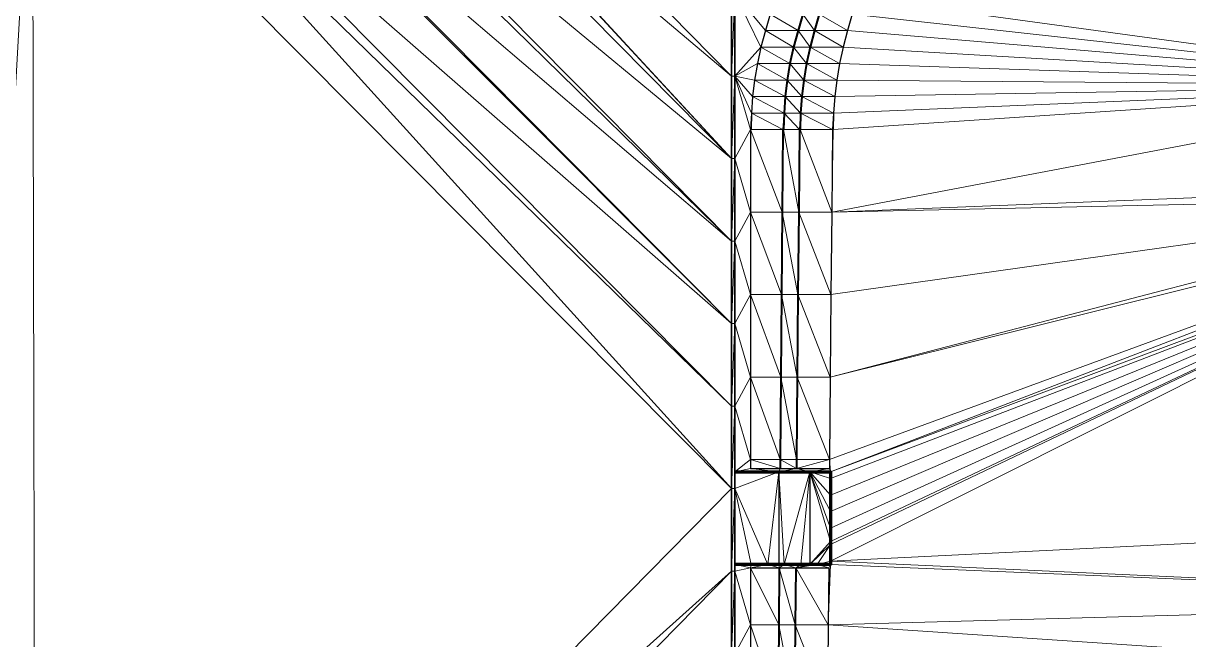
# Model space of a CAD drawing. Header units: metres. Extents: x 246428 to 246884, y 7418966 to 7419490.
# Drawn here: x 246721.1 to 246791.7, y 7419276.3 to 7419313.6 of the extents above; entities that cross this region are included whole.
import ezdxf

# ---------------------------------------------------------------- set-up
doc = ezdxf.new("R2010")
doc.units = ezdxf.units.M
doc.linetypes.add('blank name', pattern=[0])
doc.linetypes.add('HIDDEN', pattern=[9.525, 6.35, -3.175])
doc.layers.add('_12D_UNMAPPED', color=7, linetype='Continuous')
for name, color, linetype, lineweight in [('BATTER', 250, 'HIDDEN', 25), ('DRAINAGE_SWALE', 7, 'CHANNEL_DASHDOT_X4', 40), ('GRADELINES', 250, 'HIDDEN', 25), ('MISC_PATHS', 7, 'Continuous', 35)]:
    doc.layers.add(name, color=color, linetype=linetype, lineweight=lineweight)
for name, color, linetype, lineweight, true_color in [('KERB_BACK', 7, 'Continuous', 35, 0x5fd2ff), ('KERB_LINE', 7, 'Continuous', 18, 0xb9b9b9), ('KERB_TOP', 7, 'Continuous', 18, 0xb9b9b9)]:
    doc.layers.add(name, color=color, linetype=linetype, lineweight=lineweight, true_color=true_color)
doc.styles.get("Standard").update_dxf_attribs({"font": 'romans.shx', "width": 0.65})
doc.linetypes.add('CHANNEL_DASHDOT_X4', pattern='A,6,-1,1,-1,0.004,[">",Standard,S=4,R=0,X=0,Y=-1.7144],0.004,1,-1,6,-1,1,-1', length=20.008)

msp = doc.modelspace()

# ---------------------------------------------------------------- linework, layer by layer
at = {"layer": '_12D_UNMAPPED', "color": 6, "linetype": 'blank name', "lineweight": 200}
msp.add_polyline3d([(246764.167, 7419286.418, 34.771), (246769.967, 7419286.418, 34.835), (246769.967, 7419280.818, 34.808), (246764.167, 7419280.818, 34.731)], dxfattribs=at)
at = {"layer": '_12D_UNMAPPED', "color": 3, "linetype": 'blank name', "lineweight": 0}
for points in [[(246716.802, 7419242.57, 34.127), (246716.617, 7419328.055, 34.731), (246721.617, 7419328.055, 34.766)], [(246721.802, 7419242.57, 34.163), (246716.802, 7419242.57, 34.127), (246721.617, 7419328.055, 34.766)], [(246763.967, 7419285.405, 34.764), (246721.802, 7419242.57, 34.163), (246721.617, 7419328.055, 34.766)], [(246725.356, 7419328.055, 34.792), (246763.967, 7419285.405, 34.764), (246721.617, 7419328.055, 34.766)], [(246725.356, 7419328.055, 34.792), (246763.967, 7419290.405, 34.799), (246763.967, 7419285.405, 34.764)], [(246763.967, 7419290.405, 34.799), (246725.356, 7419328.055, 34.792), (246726.617, 7419328.055, 34.801)], [(246763.967, 7419295.405, 34.835), (246763.967, 7419290.405, 34.799), (246726.617, 7419328.055, 34.801)], [(246763.967, 7419295.405, 34.835), (246726.617, 7419328.055, 34.801), (246731.394, 7419328.055, 34.835)], [(246731.617, 7419328.055, 34.837), (246763.967, 7419295.405, 34.835), (246731.394, 7419328.055, 34.835)], [(246763.967, 7419300.405, 34.87), (246763.967, 7419295.405, 34.835), (246731.617, 7419328.055, 34.837)], [(246763.967, 7419300.405, 34.87), (246731.617, 7419328.055, 34.837), (246735.737, 7419328.055, 34.866)], [(246763.967, 7419300.405, 34.87), (246735.737, 7419328.055, 34.866), (246736.617, 7419328.055, 34.872)], [(246735.737, 7419328.055, 34.866), (246763.967, 7419300.405, 34.87), (246735.737, 7419328.055, 34.866)], [(246763.967, 7419305.405, 34.905), (246763.967, 7419300.405, 34.87), (246736.617, 7419328.055, 34.872)], [(246741.617, 7419328.055, 34.907), (246763.967, 7419305.405, 34.905), (246736.617, 7419328.055, 34.872)], [(246763.967, 7419305.405, 34.905), (246741.617, 7419328.055, 34.907), (246743.025, 7419328.055, 34.917)], [(246763.967, 7419305.405, 34.905), (246743.025, 7419328.055, 34.917), (246743.025, 7419328.055, 34.917)], [(246763.967, 7419305.405, 34.905), (246743.025, 7419328.055, 34.917), (246743.075, 7419328.055, 34.918)], [(246763.967, 7419305.405, 34.905), (246743.075, 7419328.055, 34.918), (246743.075, 7419328.055, 34.918)], [(246763.967, 7419310.405, 34.941), (246763.967, 7419305.405, 34.905), (246743.075, 7419328.055, 34.918)], [(246763.967, 7419310.405, 34.941), (246743.075, 7419328.055, 34.918), (246746.617, 7419328.055, 34.943)], [(246763.967, 7419315.405, 34.976), (246763.967, 7419310.405, 34.941), (246746.617, 7419328.055, 34.943)], [(246810.425, 7419309.821, 35.802), (246771.563, 7419315.162, 34.978), (246809.189, 7419316.522, 35.823)], [(246764.167, 7419310.405, 34.941), (246763.967, 7419310.405, 34.941), (246764.167, 7419315.405, 34.976)], [(246763.967, 7419310.405, 34.941), (246763.967, 7419315.405, 34.976), (246764.167, 7419315.405, 34.976)], [(246764.167, 7419315.405, 34.976), (246766.312, 7419314.162, 34.945), (246766.026, 7419313.162, 34.941)], [(246765.753, 7419312.162, 34.937), (246764.167, 7419315.405, 34.976), (246766.026, 7419313.162, 34.941)], [(246764.167, 7419310.405, 34.941), (246764.167, 7419315.405, 34.976), (246765.753, 7419312.162, 34.937)], [(246771.281, 7419314.162, 34.973), (246771.563, 7419315.162, 34.978), (246810.425, 7419309.821, 35.802)], [(246766.026, 7419313.162, 34.941), (246766.312, 7419314.162, 34.945), (246767.999, 7419313.162, 34.448)], [(246766.312, 7419314.162, 34.945), (246768.281, 7419314.162, 34.453), (246767.999, 7419313.162, 34.448)], [(246767.999, 7419313.162, 34.448), (246768.281, 7419314.162, 34.453), (246768.999, 7419313.162, 34.468)], [(246768.281, 7419314.162, 34.453), (246769.281, 7419314.162, 34.473), (246768.999, 7419313.162, 34.468)], [(246768.999, 7419313.162, 34.468), (246769.281, 7419314.162, 34.473), (246770.999, 7419313.162, 34.968)], [(246769.281, 7419314.162, 34.473), (246771.281, 7419314.162, 34.973), (246770.999, 7419313.162, 34.968)], [(246770.999, 7419313.162, 34.968), (246771.281, 7419314.162, 34.973), (246810.425, 7419309.821, 35.802)], [(246765.753, 7419312.162, 34.937), (246766.026, 7419313.162, 34.941), (246767.73, 7419312.162, 34.443)], [(246766.026, 7419313.162, 34.941), (246767.999, 7419313.162, 34.448), (246767.73, 7419312.162, 34.443)], [(246767.73, 7419312.162, 34.443), (246767.999, 7419313.162, 34.448), (246768.73, 7419312.162, 34.463)], [(246767.999, 7419313.162, 34.448), (246768.999, 7419313.162, 34.468), (246768.73, 7419312.162, 34.463)], [(246768.73, 7419312.162, 34.463), (246768.999, 7419313.162, 34.468), (246770.73, 7419312.162, 34.963)], [(246768.999, 7419313.162, 34.468), (246770.999, 7419313.162, 34.968), (246770.73, 7419312.162, 34.963)], [(246770.73, 7419312.162, 34.963), (246770.999, 7419313.162, 34.968), (246810.425, 7419309.821, 35.802)], [(246764.167, 7419310.405, 34.941), (246765.753, 7419312.162, 34.937), (246765.533, 7419311.162, 34.932)], [(246765.533, 7419311.162, 34.932), (246765.753, 7419312.162, 34.937), (246767.51, 7419311.162, 34.437)], [(246765.753, 7419312.162, 34.937), (246767.73, 7419312.162, 34.443), (246767.51, 7419311.162, 34.437)], [(246767.51, 7419311.162, 34.437), (246767.73, 7419312.162, 34.443), (246768.51, 7419311.162, 34.457)], [(246767.73, 7419312.162, 34.443), (246768.73, 7419312.162, 34.463), (246768.51, 7419311.162, 34.457)], [(246768.51, 7419311.162, 34.457), (246768.73, 7419312.162, 34.463), (246770.51, 7419311.162, 34.957)], [(246768.73, 7419312.162, 34.463), (246770.73, 7419312.162, 34.963), (246770.51, 7419311.162, 34.957)], [(246770.51, 7419311.162, 34.957), (246770.73, 7419312.162, 34.963), (246810.425, 7419309.821, 35.802)], [(246764.167, 7419310.405, 34.941), (246765.533, 7419311.162, 34.932), (246765.365, 7419310.162, 34.926)], [(246765.365, 7419310.162, 34.926), (246765.533, 7419311.162, 34.932), (246767.341, 7419310.162, 34.432)], [(246765.533, 7419311.162, 34.932), (246767.51, 7419311.162, 34.437), (246767.341, 7419310.162, 34.432)], [(246767.341, 7419310.162, 34.432), (246767.51, 7419311.162, 34.437), (246768.341, 7419310.162, 34.452)], [(246767.51, 7419311.162, 34.437), (246768.51, 7419311.162, 34.457), (246768.341, 7419310.162, 34.452)], [(246768.341, 7419310.162, 34.452), (246768.51, 7419311.162, 34.457), (246770.341, 7419310.162, 34.952)], [(246768.51, 7419311.162, 34.457), (246770.51, 7419311.162, 34.957), (246770.341, 7419310.162, 34.952)], [(246770.341, 7419310.162, 34.952), (246770.51, 7419311.162, 34.957), (246810.425, 7419309.821, 35.802)], [(246764.167, 7419305.405, 34.905), (246763.967, 7419305.405, 34.905), (246764.167, 7419310.405, 34.941)], [(246764.167, 7419310.405, 34.941), (246763.967, 7419305.405, 34.905), (246763.967, 7419310.405, 34.941)], [(246764.167, 7419305.405, 34.905), (246764.167, 7419310.405, 34.941), (246765.117, 7419307.162, 34.908)], [(246764.167, 7419310.405, 34.941), (246765.184, 7419308.162, 34.914), (246765.117, 7419307.162, 34.908)], [(246765.249, 7419309.162, 34.921), (246765.184, 7419308.162, 34.914), (246764.167, 7419310.405, 34.941)], [(246765.249, 7419309.162, 34.921), (246764.167, 7419310.405, 34.941), (246765.365, 7419310.162, 34.926)], [(246767.222, 7419309.162, 34.427), (246765.249, 7419309.162, 34.921), (246765.365, 7419310.162, 34.926)], [(246767.222, 7419309.162, 34.427), (246765.365, 7419310.162, 34.926), (246767.341, 7419310.162, 34.432)], [(246768.222, 7419309.162, 34.447), (246767.222, 7419309.162, 34.427), (246767.341, 7419310.162, 34.432)], [(246768.222, 7419309.162, 34.447), (246767.341, 7419310.162, 34.432), (246768.341, 7419310.162, 34.452)], [(246770.222, 7419309.162, 34.947), (246768.222, 7419309.162, 34.447), (246768.341, 7419310.162, 34.452)], [(246770.222, 7419309.162, 34.947), (246768.341, 7419310.162, 34.452), (246770.341, 7419310.162, 34.952)], [(246811.658, 7419303.805, 35.785), (246770.037, 7419302.162, 34.912), (246810.425, 7419309.821, 35.802)], [(246770.037, 7419302.162, 34.912), (246770.127, 7419307.162, 34.937), (246810.425, 7419309.821, 35.802)], [(246770.127, 7419307.162, 34.937), (246770.15, 7419308.162, 34.942), (246810.425, 7419309.821, 35.802)], [(246770.15, 7419308.162, 34.942), (246770.222, 7419309.162, 34.947), (246810.425, 7419309.821, 35.802)], [(246770.222, 7419309.162, 34.947), (246770.341, 7419310.162, 34.952), (246810.425, 7419309.821, 35.802)], [(246765.184, 7419308.162, 34.914), (246765.249, 7419309.162, 34.921), (246767.15, 7419308.162, 34.422)], [(246765.249, 7419309.162, 34.921), (246767.222, 7419309.162, 34.427), (246767.15, 7419308.162, 34.422)], [(246767.15, 7419308.162, 34.422), (246767.222, 7419309.162, 34.427), (246768.15, 7419308.162, 34.442)], [(246767.222, 7419309.162, 34.427), (246768.222, 7419309.162, 34.447), (246768.15, 7419308.162, 34.442)], [(246768.15, 7419308.162, 34.442), (246768.222, 7419309.162, 34.447), (246770.15, 7419308.162, 34.942)], [(246768.222, 7419309.162, 34.447), (246770.222, 7419309.162, 34.947), (246770.15, 7419308.162, 34.942)], [(246765.184, 7419308.162, 34.914), (246765.167, 7419307.162, 34.907), (246765.117, 7419307.162, 34.908)], [(246765.167, 7419307.162, 34.907), (246765.184, 7419308.162, 34.914), (246767.078, 7419307.162, 34.417)], [(246765.184, 7419308.162, 34.914), (246767.15, 7419308.162, 34.422), (246767.078, 7419307.162, 34.417)], [(246767.15, 7419308.162, 34.422), (246767.127, 7419307.162, 34.417), (246767.078, 7419307.162, 34.417)], [(246767.127, 7419307.162, 34.417), (246767.15, 7419308.162, 34.422), (246768.078, 7419307.162, 34.437)], [(246767.15, 7419308.162, 34.422), (246768.15, 7419308.162, 34.442), (246768.078, 7419307.162, 34.437)], [(246768.15, 7419308.162, 34.442), (246768.127, 7419307.162, 34.437), (246768.078, 7419307.162, 34.437)], [(246768.127, 7419307.162, 34.437), (246768.15, 7419308.162, 34.442), (246770.078, 7419307.162, 34.937)], [(246768.15, 7419308.162, 34.442), (246770.15, 7419308.162, 34.942), (246770.078, 7419307.162, 34.937)], [(246770.15, 7419308.162, 34.942), (246770.127, 7419307.162, 34.937), (246770.078, 7419307.162, 34.937)], [(246765.117, 7419302.162, 34.872), (246764.167, 7419305.405, 34.905), (246765.117, 7419307.162, 34.908)], [(246765.117, 7419302.162, 34.872), (246765.117, 7419307.162, 34.908), (246767.037, 7419302.162, 34.392)], [(246767.037, 7419302.162, 34.392), (246765.117, 7419307.162, 34.908), (246767.078, 7419307.162, 34.417)], [(246765.167, 7419307.162, 34.907), (246767.078, 7419307.162, 34.417), (246765.117, 7419307.162, 34.908)], [(246767.078, 7419307.162, 34.417), (246767.127, 7419307.162, 34.417), (246767.037, 7419302.162, 34.392)], [(246767.037, 7419302.162, 34.392), (246767.127, 7419307.162, 34.417), (246768.037, 7419302.162, 34.412)], [(246767.127, 7419307.162, 34.417), (246768.078, 7419307.162, 34.437), (246768.037, 7419302.162, 34.412)], [(246768.078, 7419307.162, 34.437), (246768.127, 7419307.162, 34.437), (246768.037, 7419302.162, 34.412)], [(246768.037, 7419302.162, 34.412), (246768.127, 7419307.162, 34.437), (246770.037, 7419302.162, 34.912)], [(246768.127, 7419307.162, 34.437), (246770.078, 7419307.162, 34.937), (246770.037, 7419302.162, 34.912)], [(246770.078, 7419307.162, 34.937), (246770.127, 7419307.162, 34.937), (246770.037, 7419302.162, 34.912)], [(246764.167, 7419300.405, 34.87), (246763.967, 7419300.405, 34.87), (246764.167, 7419305.405, 34.905)], [(246763.967, 7419300.405, 34.87), (246763.967, 7419305.405, 34.905), (246764.167, 7419305.405, 34.905)], [(246764.167, 7419300.405, 34.87), (246764.167, 7419305.405, 34.905), (246765.117, 7419302.162, 34.872)], [(246770.037, 7419302.162, 34.912), (246811.658, 7419303.805, 35.785), (246811.768, 7419303.067, 35.782)], [(246769.954, 7419292.162, 34.862), (246769.995, 7419297.162, 34.887), (246811.768, 7419303.067, 35.782)], [(246769.954, 7419292.162, 34.862), (246811.768, 7419303.067, 35.782), (246811.99, 7419302.621, 35.782)], [(246769.995, 7419297.162, 34.887), (246770.037, 7419302.162, 34.912), (246811.768, 7419303.067, 35.782)], [(246765.117, 7419297.162, 34.837), (246764.167, 7419300.405, 34.87), (246765.117, 7419302.162, 34.872)], [(246766.995, 7419297.162, 34.367), (246765.117, 7419302.162, 34.872), (246767.037, 7419302.162, 34.392)], [(246765.117, 7419297.162, 34.837), (246765.117, 7419302.162, 34.872), (246766.995, 7419297.162, 34.367)], [(246766.995, 7419297.162, 34.367), (246767.037, 7419302.162, 34.392), (246767.995, 7419297.162, 34.387)], [(246767.037, 7419302.162, 34.392), (246768.037, 7419302.162, 34.412), (246767.995, 7419297.162, 34.387)], [(246767.995, 7419297.162, 34.387), (246768.037, 7419302.162, 34.412), (246769.995, 7419297.162, 34.887)], [(246768.037, 7419302.162, 34.412), (246770.037, 7419302.162, 34.912), (246769.995, 7419297.162, 34.887)], [(246769.967, 7419286.418, 34.835), (246769.913, 7419287.162, 34.837), (246811.99, 7419302.621, 35.782)], [(246769.913, 7419287.162, 34.837), (246769.954, 7419292.162, 34.862), (246811.99, 7419302.621, 35.782)], [(246769.967, 7419286.418, 34.835), (246811.99, 7419302.621, 35.782), (246812.315, 7419302.243, 35.783)], [(246822.627, 7419283.614, 35.793), (246769.967, 7419281.018, 34.809), (246812.315, 7419302.243, 35.783)], [(246769.967, 7419286.018, 34.833), (246769.967, 7419286.418, 34.835), (246812.315, 7419302.243, 35.783)], [(246769.967, 7419283.018, 34.818), (246769.967, 7419284.018, 34.823), (246812.315, 7419302.243, 35.783)], [(246769.967, 7419281.018, 34.809), (246769.967, 7419282.018, 34.813), (246812.315, 7419302.243, 35.783)], [(246769.967, 7419282.018, 34.813), (246769.967, 7419282.207, 34.814), (246812.315, 7419302.243, 35.783)], [(246769.967, 7419285.018, 34.828), (246769.967, 7419286.018, 34.833), (246812.315, 7419302.243, 35.783)], [(246769.967, 7419284.018, 34.823), (246769.967, 7419285.018, 34.828), (246812.315, 7419302.243, 35.783)], [(246769.967, 7419282.207, 34.814), (246769.967, 7419283.018, 34.818), (246812.315, 7419302.243, 35.783)], [(246764.167, 7419295.405, 34.835), (246763.967, 7419295.405, 34.835), (246764.167, 7419300.405, 34.87)], [(246763.967, 7419295.405, 34.835), (246763.967, 7419300.405, 34.87), (246764.167, 7419300.405, 34.87)], [(246764.167, 7419295.405, 34.835), (246764.167, 7419300.405, 34.87), (246765.117, 7419297.162, 34.837)], [(246765.117, 7419297.162, 34.837), (246765.117, 7419292.162, 34.802), (246764.167, 7419295.405, 34.835)], [(246766.954, 7419292.162, 34.342), (246765.117, 7419292.162, 34.802), (246765.117, 7419297.162, 34.837)], [(246766.954, 7419292.162, 34.342), (246765.117, 7419297.162, 34.837), (246766.995, 7419297.162, 34.367)], [(246767.954, 7419292.162, 34.362), (246766.954, 7419292.162, 34.342), (246766.995, 7419297.162, 34.367)], [(246767.954, 7419292.162, 34.362), (246766.995, 7419297.162, 34.367), (246767.995, 7419297.162, 34.387)], [(246769.954, 7419292.162, 34.862), (246767.954, 7419292.162, 34.362), (246767.995, 7419297.162, 34.387)], [(246769.954, 7419292.162, 34.862), (246767.995, 7419297.162, 34.387), (246769.995, 7419297.162, 34.887)], [(246764.167, 7419290.405, 34.799), (246763.967, 7419290.405, 34.799), (246764.167, 7419295.405, 34.835)], [(246764.167, 7419295.405, 34.835), (246763.967, 7419290.405, 34.799), (246763.967, 7419295.405, 34.835)], [(246765.117, 7419292.162, 34.802), (246764.167, 7419290.405, 34.799), (246764.167, 7419295.405, 34.835)], [(246765.117, 7419287.162, 34.766), (246764.167, 7419290.405, 34.799), (246765.117, 7419292.162, 34.802)], [(246766.913, 7419287.162, 34.317), (246765.117, 7419292.162, 34.802), (246766.954, 7419292.162, 34.342)], [(246765.117, 7419287.162, 34.766), (246765.117, 7419292.162, 34.802), (246766.913, 7419287.162, 34.317)], [(246766.913, 7419287.162, 34.317), (246766.954, 7419292.162, 34.342), (246767.913, 7419287.162, 34.337)], [(246766.954, 7419292.162, 34.342), (246767.954, 7419292.162, 34.362), (246767.913, 7419287.162, 34.337)], [(246767.913, 7419287.162, 34.337), (246767.954, 7419292.162, 34.362), (246769.913, 7419287.162, 34.837)], [(246767.954, 7419292.162, 34.362), (246769.954, 7419292.162, 34.862), (246769.913, 7419287.162, 34.837)], [(246763.967, 7419285.405, 34.764), (246763.967, 7419290.405, 34.799), (246764.167, 7419290.405, 34.799)], [(246764.167, 7419285.405, 34.764), (246763.967, 7419285.405, 34.764), (246764.167, 7419290.405, 34.799)], [(246764.167, 7419286.418, 34.771), (246764.167, 7419290.405, 34.799), (246765.117, 7419287.162, 34.766)], [(246764.167, 7419285.405, 34.764), (246764.167, 7419290.405, 34.799), (246764.167, 7419286.418, 34.771)], [(246765.117, 7419287.162, 34.766), (246765.117, 7419286.618, 34.762), (246764.167, 7419286.418, 34.771)], [(246765.117, 7419286.618, 34.762), (246765.117, 7419287.162, 34.766), (246766.908, 7419286.618, 34.315)], [(246765.117, 7419287.162, 34.766), (246766.913, 7419287.162, 34.317), (246766.908, 7419286.618, 34.315)], [(246766.908, 7419286.618, 34.315), (246766.913, 7419287.162, 34.317), (246767.908, 7419286.618, 34.335)], [(246766.913, 7419287.162, 34.317), (246767.913, 7419287.162, 34.337), (246767.908, 7419286.618, 34.335)], [(246769.908, 7419286.618, 34.835), (246767.908, 7419286.618, 34.335), (246769.913, 7419287.162, 34.837)], [(246767.908, 7419286.618, 34.335), (246767.913, 7419287.162, 34.337), (246769.913, 7419287.162, 34.837)], [(246769.908, 7419286.618, 34.835), (246769.913, 7419287.162, 34.837), (246769.967, 7419286.418, 34.835)], [(246765.117, 7419286.618, 34.762), (246766.839, 7419286.418, 34.8), (246764.167, 7419286.418, 34.771)], [(246765.117, 7419286.618, 34.762), (246766.908, 7419286.618, 34.315), (246766.839, 7419286.418, 34.8)], [(246766.908, 7419286.618, 34.315), (246767.908, 7419286.618, 34.335), (246766.839, 7419286.418, 34.8)], [(246766.839, 7419286.418, 34.8), (246767.908, 7419286.618, 34.335), (246768.704, 7419286.418, 34.821)], [(246768.704, 7419286.418, 34.821), (246767.908, 7419286.618, 34.335), (246769.908, 7419286.618, 34.835)], [(246768.704, 7419286.418, 34.821), (246769.908, 7419286.618, 34.835), (246769.967, 7419286.418, 34.835)], [(246764.167, 7419285.405, 34.764), (246764.167, 7419286.418, 34.771), (246766.839, 7419286.418, 34.8)], [(246764.167, 7419285.405, 34.764), (246766.839, 7419286.418, 34.8), (246766.167, 7419280.818, 34.758)], [(246766.167, 7419280.818, 34.758), (246766.839, 7419286.418, 34.8), (246766.839, 7419280.818, 34.767)], [(246766.839, 7419280.818, 34.767), (246766.839, 7419286.418, 34.8), (246767.167, 7419280.818, 34.771)], [(246767.167, 7419280.818, 34.771), (246766.839, 7419286.418, 34.8), (246768.704, 7419286.418, 34.821)], [(246768.167, 7419280.818, 34.784), (246767.167, 7419280.818, 34.771), (246768.704, 7419286.418, 34.821)], [(246768.704, 7419280.818, 34.791), (246768.167, 7419280.818, 34.784), (246768.704, 7419286.418, 34.821)], [(246768.704, 7419286.418, 34.821), (246769.967, 7419286.418, 34.835), (246769.967, 7419286.018, 34.833)], [(246769.967, 7419282.207, 34.814), (246768.704, 7419280.818, 34.791), (246768.704, 7419286.418, 34.821)], [(246769.967, 7419283.018, 34.818), (246769.967, 7419282.207, 34.814), (246768.704, 7419286.418, 34.821)], [(246769.967, 7419283.018, 34.818), (246768.704, 7419286.418, 34.821), (246769.967, 7419284.018, 34.823)], [(246769.967, 7419284.018, 34.823), (246768.704, 7419286.418, 34.821), (246769.967, 7419285.018, 34.828)], [(246769.967, 7419285.018, 34.828), (246768.704, 7419286.418, 34.821), (246769.967, 7419286.018, 34.833)], [(246721.802, 7419242.57, 34.163), (246763.967, 7419285.405, 34.764), (246763.967, 7419280.405, 34.729)], [(246764.167, 7419280.405, 34.729), (246763.967, 7419280.405, 34.729), (246764.167, 7419285.405, 34.764)], [(246763.967, 7419280.405, 34.729), (246763.967, 7419285.405, 34.764), (246764.167, 7419285.405, 34.764)], [(246764.167, 7419280.405, 34.729), (246764.167, 7419285.405, 34.764), (246764.167, 7419280.818, 34.731)], [(246764.167, 7419280.818, 34.731), (246764.167, 7419285.405, 34.764), (246765.167, 7419280.818, 34.745)], [(246765.167, 7419280.818, 34.745), (246764.167, 7419285.405, 34.764), (246766.167, 7419280.818, 34.758)], [(246769.967, 7419281.018, 34.809), (246822.627, 7419283.614, 35.793), (246822.627, 7419278.614, 35.768)], [(246769.967, 7419282.018, 34.813), (246768.704, 7419280.818, 34.791), (246769.967, 7419282.207, 34.814)], [(246769.167, 7419280.818, 34.797), (246768.704, 7419280.818, 34.791), (246769.967, 7419282.018, 34.813)], [(246769.967, 7419281.018, 34.809), (246769.167, 7419280.818, 34.797), (246769.967, 7419282.018, 34.813)], [(246765.117, 7419280.618, 34.72), (246764.167, 7419280.818, 34.731), (246765.167, 7419280.818, 34.745)], [(246765.117, 7419280.618, 34.72), (246764.167, 7419280.405, 34.729), (246764.167, 7419280.818, 34.731)], [(246766.858, 7419280.618, 34.285), (246765.117, 7419280.618, 34.72), (246766.167, 7419280.818, 34.758)], [(246765.117, 7419280.618, 34.72), (246765.167, 7419280.818, 34.745), (246766.167, 7419280.818, 34.758)], [(246766.858, 7419280.618, 34.285), (246766.167, 7419280.818, 34.758), (246766.839, 7419280.818, 34.767)], [(246766.858, 7419280.618, 34.285), (246766.839, 7419280.818, 34.767), (246767.167, 7419280.818, 34.771)], [(246767.858, 7419280.618, 34.305), (246766.858, 7419280.618, 34.285), (246767.167, 7419280.818, 34.771)], [(246767.858, 7419280.618, 34.305), (246767.167, 7419280.818, 34.771), (246768.167, 7419280.818, 34.784)], [(246769.167, 7419280.818, 34.797), (246767.858, 7419280.618, 34.305), (246768.704, 7419280.818, 34.791)], [(246767.858, 7419280.618, 34.305), (246768.167, 7419280.818, 34.784), (246768.704, 7419280.818, 34.791)], [(246769.858, 7419280.618, 34.805), (246767.858, 7419280.618, 34.305), (246769.167, 7419280.818, 34.797)], [(246769.967, 7419280.818, 34.808), (246769.167, 7419280.818, 34.797), (246769.967, 7419281.018, 34.809)], [(246769.858, 7419280.618, 34.805), (246769.167, 7419280.818, 34.797), (246769.967, 7419280.818, 34.808)], [(246769.83, 7419277.162, 34.787), (246769.967, 7419280.818, 34.808), (246822.627, 7419278.614, 35.768)], [(246769.83, 7419277.162, 34.787), (246769.858, 7419280.618, 34.805), (246769.967, 7419280.818, 34.808)], [(246769.967, 7419280.818, 34.808), (246769.967, 7419281.018, 34.809), (246822.627, 7419278.614, 35.768)], [(246726.802, 7419242.57, 34.198), (246721.802, 7419242.57, 34.163), (246763.967, 7419280.405, 34.729)], [(246763.967, 7419275.405, 34.693), (246726.802, 7419242.57, 34.198), (246763.967, 7419280.405, 34.729)], [(246764.167, 7419275.405, 34.693), (246763.967, 7419275.405, 34.693), (246764.167, 7419280.405, 34.729)], [(246763.967, 7419275.405, 34.693), (246763.967, 7419280.405, 34.729), (246764.167, 7419280.405, 34.729)], [(246764.167, 7419280.405, 34.729), (246765.117, 7419280.618, 34.72), (246765.117, 7419277.162, 34.696)], [(246764.167, 7419275.405, 34.693), (246764.167, 7419280.405, 34.729), (246765.117, 7419277.162, 34.696)], [(246765.117, 7419277.162, 34.696), (246765.117, 7419280.618, 34.72), (246766.83, 7419277.162, 34.267)], [(246765.117, 7419280.618, 34.72), (246766.858, 7419280.618, 34.285), (246766.83, 7419277.162, 34.267)], [(246766.83, 7419277.162, 34.267), (246766.858, 7419280.618, 34.285), (246767.83, 7419277.162, 34.287)], [(246766.858, 7419280.618, 34.285), (246767.858, 7419280.618, 34.305), (246767.83, 7419277.162, 34.287)], [(246769.83, 7419277.162, 34.787), (246767.83, 7419277.162, 34.287), (246767.858, 7419280.618, 34.305)], [(246769.83, 7419277.162, 34.787), (246767.858, 7419280.618, 34.305), (246769.858, 7419280.618, 34.805)], [(246822.627, 7419273.614, 35.743), (246769.83, 7419277.162, 34.787), (246822.627, 7419278.614, 35.768)], [(246765.117, 7419272.162, 34.66), (246764.167, 7419275.405, 34.693), (246765.117, 7419277.162, 34.696)], [(246766.788, 7419272.162, 34.242), (246765.117, 7419272.162, 34.66), (246765.117, 7419277.162, 34.696)], [(246766.788, 7419272.162, 34.242), (246765.117, 7419277.162, 34.696), (246766.83, 7419277.162, 34.267)], [(246767.788, 7419272.162, 34.262), (246766.788, 7419272.162, 34.242), (246766.83, 7419277.162, 34.267)], [(246767.788, 7419272.162, 34.262), (246766.83, 7419277.162, 34.267), (246767.83, 7419277.162, 34.287)], [(246769.788, 7419272.162, 34.762), (246767.788, 7419272.162, 34.262), (246767.83, 7419277.162, 34.287)], [(246769.788, 7419272.162, 34.762), (246767.83, 7419277.162, 34.287), (246769.83, 7419277.162, 34.787)], [(246822.627, 7419273.614, 35.743), (246769.788, 7419272.162, 34.762), (246769.83, 7419277.162, 34.787)]]:
    msp.add_3dface(points, dxfattribs=at)
at = {"layer": 'BATTER'}
for points in [[(246766.312, 7419314.162, 34.945), (246766.026, 7419313.162, 34.941), (246765.753, 7419312.162, 34.937), (246765.533, 7419311.162, 34.932), (246765.365, 7419310.162, 34.926), (246765.249, 7419309.162, 34.921), (246765.184, 7419308.162, 34.914), (246765.167, 7419307.162, 34.907), (246765.117, 7419307.162, 34.908), (246765.117, 7419302.162, 34.872), (246765.117, 7419297.162, 34.837), (246765.117, 7419292.162, 34.802), (246765.117, 7419287.162, 34.766), (246765.117, 7419286.618, 34.762)], [(246771.281, 7419314.162, 34.973), (246770.999, 7419313.162, 34.968), (246770.73, 7419312.162, 34.963), (246770.51, 7419311.162, 34.957), (246770.341, 7419310.162, 34.952), (246770.222, 7419309.162, 34.947), (246770.15, 7419308.162, 34.942), (246770.127, 7419307.162, 34.937), (246770.078, 7419307.162, 34.937), (246770.037, 7419302.162, 34.912), (246769.995, 7419297.162, 34.887), (246769.954, 7419292.162, 34.862), (246769.913, 7419287.162, 34.837), (246769.908, 7419286.618, 34.835)], [(246765.117, 7419280.618, 34.72), (246765.117, 7419277.162, 34.696), (246765.117, 7419272.162, 34.66), (246765.117, 7419267.162, 34.625), (246765.117, 7419262.162, 34.59), (246765.117, 7419257.162, 34.554), (246765.117, 7419252.162, 34.519), (246765.117, 7419247.162, 34.483), (246765.117, 7419245.373, 34.471), (246765.117, 7419245.373, 34.471), (246765.117, 7419242.57, 34.451), (246765.117, 7419242.577, 34.451), (246765.12, 7419242.168, 34.446), (246765.153, 7419237.168, 34.385), (246765.154, 7419236.902, 34.381)], [(246769.858, 7419280.618, 34.805), (246769.83, 7419277.162, 34.787), (246769.788, 7419272.162, 34.762), (246769.747, 7419267.162, 34.737), (246769.706, 7419262.162, 34.712), (246769.664, 7419257.162, 34.687), (246769.623, 7419252.162, 34.662), (246769.581, 7419247.162, 34.637), (246769.567, 7419245.373, 34.628)]]:
    msp.add_polyline3d(points, dxfattribs=at)
at = {"layer": 'DRAINAGE_SWALE'}
for points in [[(246768.281, 7419314.162, 34.453), (246767.999, 7419313.162, 34.448), (246767.73, 7419312.162, 34.443), (246767.51, 7419311.162, 34.437), (246767.341, 7419310.162, 34.432), (246767.222, 7419309.162, 34.427), (246767.15, 7419308.162, 34.422), (246767.127, 7419307.162, 34.417), (246767.078, 7419307.162, 34.417), (246767.037, 7419302.162, 34.392), (246766.995, 7419297.162, 34.367), (246766.954, 7419292.162, 34.342), (246766.913, 7419287.162, 34.317), (246766.908, 7419286.618, 34.315)], [(246769.281, 7419314.162, 34.473), (246768.999, 7419313.162, 34.468), (246768.73, 7419312.162, 34.463), (246768.51, 7419311.162, 34.457), (246768.341, 7419310.162, 34.452), (246768.222, 7419309.162, 34.447), (246768.15, 7419308.162, 34.442), (246768.127, 7419307.162, 34.437), (246768.078, 7419307.162, 34.437), (246768.037, 7419302.162, 34.412), (246767.995, 7419297.162, 34.387), (246767.954, 7419292.162, 34.362), (246767.913, 7419287.162, 34.337), (246767.908, 7419286.618, 34.335)], [(246766.858, 7419280.618, 34.285), (246766.83, 7419277.162, 34.267), (246766.788, 7419272.162, 34.242), (246766.747, 7419267.162, 34.217), (246766.706, 7419262.162, 34.192), (246766.664, 7419257.162, 34.167), (246766.623, 7419252.162, 34.142), (246766.581, 7419247.162, 34.117), (246766.567, 7419245.373, 34.108), (246766.567, 7419245.373, 34.108), (246766.543, 7419242.57, 34.094), (246766.543, 7419242.586, 34.094), (246766.534, 7419242.178, 34.092), (246766.422, 7419237.177, 34.067), (246766.416, 7419236.91, 34.066)], [(246767.858, 7419280.618, 34.305), (246767.83, 7419277.162, 34.287), (246767.788, 7419272.162, 34.262), (246767.747, 7419267.162, 34.237), (246767.706, 7419262.162, 34.212), (246767.664, 7419257.162, 34.187), (246767.623, 7419252.162, 34.162), (246767.581, 7419247.162, 34.137), (246767.567, 7419245.373, 34.128), (246767.567, 7419245.373, 34.128), (246767.543, 7419242.57, 34.114), (246767.543, 7419242.593, 34.114), (246767.534, 7419242.184, 34.112), (246767.422, 7419237.183, 34.087), (246767.416, 7419236.917, 34.086)]]:
    msp.add_polyline3d(points, dxfattribs=at)
at = {"layer": 'GRADELINES'}
for points in [[(246765.117, 7419286.618, 34.762), (246766.908, 7419286.618, 34.315), (246767.908, 7419286.618, 34.335), (246769.908, 7419286.618, 34.835)], [(246764.167, 7419286.418, 34.771), (246766.839, 7419286.418, 34.865), (246766.839, 7419286.418, 34.865), (246768.704, 7419286.418, 34.865), (246768.704, 7419286.418, 34.865), (246769.967, 7419286.418, 34.835)], [(246764.167, 7419280.818, 34.731), (246765.167, 7419280.818, 34.781), (246766.167, 7419280.818, 34.831), (246766.839, 7419280.818, 34.865), (246766.839, 7419280.818, 34.865), (246767.167, 7419280.818, 34.865), (246768.167, 7419280.818, 34.865), (246768.704, 7419280.818, 34.865), (246768.704, 7419280.818, 34.865), (246769.167, 7419280.818, 34.844), (246769.967, 7419280.818, 34.808), (246769.967, 7419280.818, 34.808), (246769.967, 7419280.818, 34.808), (246769.967, 7419281.018, 34.809), (246769.967, 7419282.018, 34.814), (246769.967, 7419282.207, 34.815), (246769.967, 7419282.207, 34.815), (246769.967, 7419283.018, 34.818), (246769.967, 7419284.018, 34.823), (246769.967, 7419285.018, 34.828), (246769.967, 7419286.018, 34.833), (246769.967, 7419286.418, 34.835)], [(246766.839, 7419286.418, 34.865), (246766.839, 7419280.818, 34.865)], [(246768.704, 7419286.418, 34.865), (246768.704, 7419280.818, 34.865)], [(246765.117, 7419280.618, 34.72), (246766.858, 7419280.618, 34.285), (246767.858, 7419280.618, 34.305), (246769.858, 7419280.618, 34.805)]]:
    msp.add_polyline3d(points, dxfattribs=at)
at = {"layer": 'KERB_BACK'}
msp.add_polyline3d([(246764.167, 7419315.405, 34.976), (246764.167, 7419310.405, 34.941), (246764.167, 7419305.405, 34.905), (246764.167, 7419300.405, 34.87), (246764.167, 7419295.405, 34.835), (246764.167, 7419290.405, 34.799), (246764.167, 7419285.405, 34.764), (246764.167, 7419280.405, 34.729), (246764.167, 7419275.405, 34.693)], dxfattribs=at)
at = {"layer": 'KERB_LINE'}
msp.add_polyline3d([(246763.967, 7419315.405, 34.976), (246763.967, 7419310.405, 34.941), (246763.967, 7419305.405, 34.905), (246763.967, 7419300.405, 34.87), (246763.967, 7419295.405, 34.835), (246763.967, 7419290.405, 34.799), (246763.967, 7419285.405, 34.764), (246763.967, 7419280.405, 34.729), (246763.967, 7419275.405, 34.693)], dxfattribs=at)
at = {"layer": 'KERB_TOP'}
msp.add_polyline3d([(246763.967, 7419315.405, 34.976), (246763.967, 7419310.405, 34.941), (246763.967, 7419305.405, 34.905), (246763.967, 7419300.405, 34.87), (246763.967, 7419295.405, 34.835), (246763.967, 7419290.405, 34.799), (246763.967, 7419285.405, 34.764), (246763.967, 7419280.405, 34.729), (246763.967, 7419275.405, 34.693)], dxfattribs=at)
at = {"layer": 'MISC_PATHS'}
msp.add_polyline3d([(246763.967, 7419315.405, 34.976), (246763.967, 7419310.405, 34.941), (246763.967, 7419305.405, 34.905), (246763.967, 7419300.405, 34.87), (246763.967, 7419295.405, 34.835), (246763.967, 7419290.405, 34.799), (246763.967, 7419285.405, 34.764), (246763.967, 7419280.405, 34.729), (246763.967, 7419275.405, 34.693)], dxfattribs=at)

doc.saveas('drawing.dxf')
